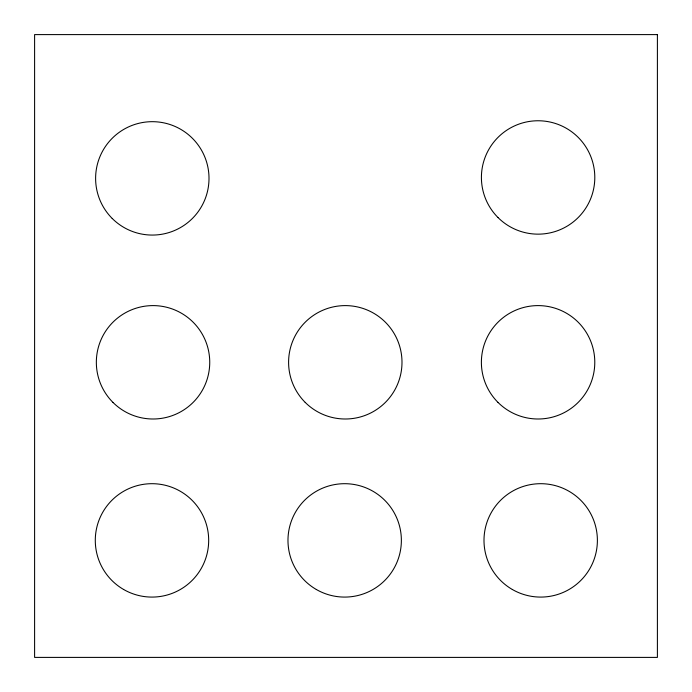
<?xml version="1.0" encoding="UTF-8"?>
<svg xmlns="http://www.w3.org/2000/svg" width="692" height="692" viewBox="0 0 692 692"><rect width="100%" height="100%" fill="white"/><g stroke="black" fill="none" stroke-linecap="round" stroke-linejoin="round"><path stroke-width="1.04" d="M657.4 34.6L34.6 34.6L34.6 657.4L657.4 657.4L657.4 34.6M112.216 218.464A56.701 56.701 0 0 0 207.072 193.051A56.701 56.701 0 0 0 137.63 123.609A56.701 56.701 0 0 0 112.216 218.464M512.339 589.489A56.701 56.701 0 0 0 597.386 540.383A56.701 56.701 0 0 0 512.339 491.285A56.701 56.701 0 0 0 512.339 589.489M316.322 589.489A56.701 56.701 0 0 0 401.369 540.383A56.701 56.701 0 0 0 316.322 491.285A56.701 56.701 0 0 0 316.322 589.489M497.998 402.398A56.701 56.701 0 0 0 592.854 376.976A56.701 56.701 0 0 0 523.412 307.533A56.701 56.701 0 0 0 497.998 402.398M305.207 402.398A56.701 56.701 0 0 0 400.062 376.976A56.701 56.701 0 0 0 330.629 307.533A56.701 56.701 0 0 0 305.207 402.398M123.634 589.489A56.701 56.701 0 0 0 208.681 540.383A56.701 56.701 0 0 0 123.634 491.285A56.701 56.701 0 0 0 123.634 589.489M112.952 402.398A56.701 56.701 0 0 0 207.808 376.976A56.701 56.701 0 0 0 138.365 307.533A56.701 56.701 0 0 0 112.952 402.398M498.015 217.547A56.701 56.701 0 0 0 592.871 192.134A56.701 56.701 0 0 0 523.429 122.692A56.701 56.701 0 0 0 498.015 217.547"/></g></svg>
